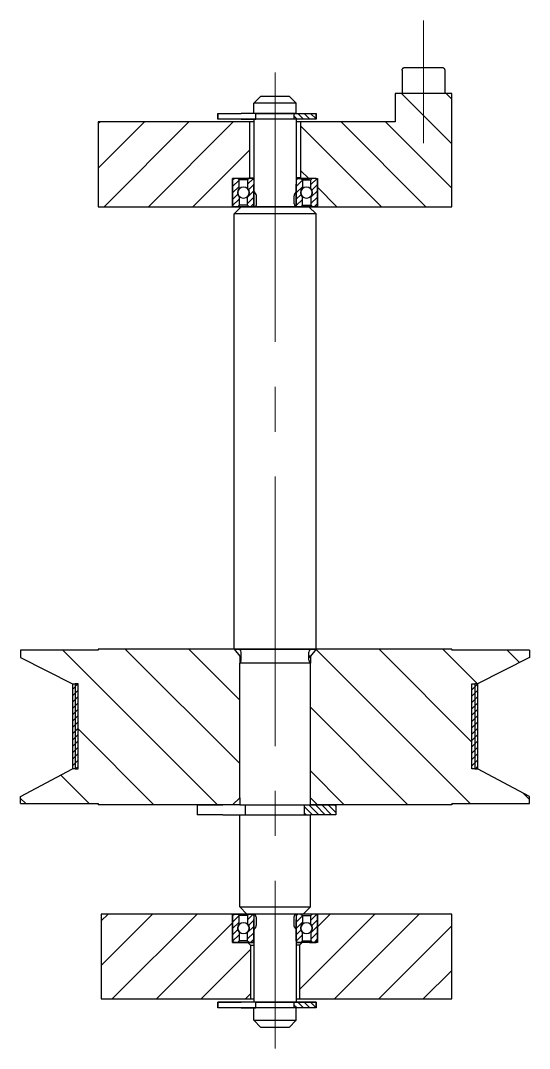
# Model space of a CAD drawing. Header units: millimetres. Extents: x 587 to 10361, y -8386 to 1488.
# Drawn here: x 8789.6 to 8825.6, y -4348.6 to -4276 of the extents above; entities that cross this region are included whole.
import ezdxf

# ---------------------------------------------------------------- set-up
doc = ezdxf.new("R2010")
doc.units = ezdxf.units.MM
doc.linetypes.add('ACAD_ISO10W100', pattern=[18, 12, -3, 0, -3])
doc.linetypes.add('CENTER2', pattern=[28.575, 19.05, -3.175, 3.175, -3.175])
for name, color, linetype, lineweight in [('Gruba', 7, 'Continuous', 30), ('Kreskowanie', 10, 'Continuous', 0), ('Symetria', 210, 'ACAD_ISO10W100', 0), ('Widoczne (ISO)', 7, 'Continuous', 30)]:
    doc.layers.add(name, color=color, linetype=linetype, lineweight=lineweight)
pattern_1 = [(45, (147.0533, -464.08743), (-0.224506403, 0.224506403), [])]
pattern_2 = [(45, (147.0533, -464.08743), (-0.224506403, 0.224506403), [])]
pattern_3 = [(45, (147.0533, -516.08743), (-0.224506403, 0.224506403), [])]
pattern_4 = [(45, (147.0533, -516.08743), (-0.224506403, 0.224506403), [])]

# ---------------------------------------------------------------- blocks, each defined once
blk = doc.blocks.new('*U273')
at = {"layer": 'Symetria', "color": 0, "linetype": 'CENTER2', "transparency": 16777216}
blk.add_line((0, 6.5), (0, -62.5), dxfattribs=at)
blk = doc.blocks.new('*U277')
at = {"layer": 'Symetria', "color": 0, "linetype": 'CENTER2', "transparency": 16777216}
blk.add_line((0, 4.333), (0, -4.333), dxfattribs=at)

msp = doc.modelspace()

# ---------------------------------------------------------------- hatches: boundary and pattern name
at = {"layer": 'Kreskowanie'}
h = msp.add_hatch(dxfattribs=at)
h.set_pattern_fill('ANSI31', color=256, scale=0.7, angle=90)
h.paths.add_polyline_path([(8820.15, -4283.124), (8820.15, -4281.124), (8816.15, -4281.124), (8816.15, -4283.124), (8809.46, -4283.124), (8809.46, -4287.125), (8810.097, -4287.124), (8810.55, -4287.124), (8810.65, -4287.124), (8810.65, -4289.124), (8820.15, -4289.124)])
h = msp.add_hatch(dxfattribs=at)
h.set_pattern_fill('ANSI31', color=256, scale=0.1, angle=270)
h.set_pattern_definition([(315, (17468.24596, -8075.55734), (0.224506403, 0.224506403), [])])
h.paths.add_polyline_path([(8809.006, -4282.92), (8810.55, -4282.92), (8810.55, -4282.52), (8809.006, -4282.52)])
h = msp.add_hatch(dxfattribs=at)
h.set_pattern_fill('ANSI31', color=256, scale=0.7)
h.paths.add_polyline_path([(8805.839, -4283.124), (8805.267, -4283.124), (8803.605, -4283.124), (8795.15, -4283.124), (8795.15, -4289.124), (8804.65, -4289.124), (8804.65, -4287.124), (8804.75, -4287.124), (8805.2, -4287.124), (8805.25, -4287.124), (8805.815, -4287.124), (8805.815, -4287.125), (8805.839, -4287.125)])
h.paths.add_polyline_path([(8805.925, -4341.324), (8805.825, -4341.224), (8805.712, -4341.124), (8805.65, -4341.124), (8804.967, -4341.124), (8804.752, -4341.124), (8804.75, -4341.124), (8804.65, -4341.124), (8804.65, -4339.124), (8795.357, -4339.124), (8795.357, -4345.124), (8805.925, -4345.124)])
h.paths.add_polyline_path([(8820.15, -4339.124), (8810.65, -4339.124), (8810.65, -4341.124), (8809.65, -4341.124), (8809.587, -4341.124), (8809.375, -4341.324), (8809.375, -4345.124), (8810.55, -4345.124), (8820.15, -4345.124)])
h = msp.add_hatch(dxfattribs=at)
h.set_pattern_fill('ANSI31', color=256, scale=0.1)
h.set_pattern_definition(pattern_1)
h.paths.add_polyline_path([(8804.65, -4287.513), (8804.65, -4287.228, -0.414214), (8804.752, -4287.125), (8805.01, -4287.125), (8805.112, -4287.227), (8805.112, -4287.857, 0.180327), (8805.013, -4288.124), (8804.65, -4288.124)])
h.paths.add_polyline_path([(8804.65, -4288.124), (8805.013, -4288.124, 0.180327), (8805.112, -4288.392), (8805.112, -4289.021), (8805.01, -4289.124), (8804.967, -4289.124), (8804.752, -4289.124, -0.414214), (8804.65, -4289.021)])
h = msp.add_hatch(dxfattribs=at)
h.set_pattern_fill('ANSI31', color=256, scale=0.1)
h.set_pattern_definition(pattern_2)
h.paths.add_polyline_path([(8804.65, -4287.513), (8804.65, -4287.228, -0.414214), (8804.752, -4287.125), (8805.01, -4287.125), (8805.112, -4287.227), (8805.112, -4287.857, 0.180327), (8805.013, -4288.124), (8804.65, -4288.124)])
h.paths.add_polyline_path([(8804.65, -4288.124), (8805.013, -4288.124, 0.180327), (8805.112, -4288.392), (8805.112, -4289.021), (8805.01, -4289.124), (8804.967, -4289.124), (8804.752, -4289.124, -0.414214), (8804.65, -4289.021)])
h = msp.add_hatch(dxfattribs=at)
h.set_pattern_fill('ANSI31', color=256, scale=0.1)
h.set_pattern_definition(pattern_1)
h.paths.add_polyline_path([(8805.712, -4287.839), (8805.712, -4287.227), (8805.815, -4287.125), (8806.047, -4287.125, -0.414214), (8806.15, -4287.228), (8806.15, -4288.124), (8805.829, -4288.124, 0.196373)])
h.paths.add_polyline_path([(8805.712, -4288.41, 0.196373), (8805.829, -4288.124), (8806.15, -4288.124), (8806.15, -4289.021, -0.414319), (8806.047, -4289.124), (8805.815, -4289.124), (8805.712, -4289.021)])
h = msp.add_hatch(dxfattribs=at)
h.set_pattern_fill('ANSI31', color=256, scale=0.1)
h.set_pattern_definition(pattern_2)
h.paths.add_polyline_path([(8805.712, -4287.839), (8805.712, -4287.227), (8805.815, -4287.125), (8806.047, -4287.125, -0.414214), (8806.15, -4287.228), (8806.15, -4288.124), (8805.829, -4288.124, 0.196373)])
h.paths.add_polyline_path([(8805.712, -4288.41, 0.196373), (8805.829, -4288.124), (8806.15, -4288.124), (8806.15, -4289.021, -0.414319), (8806.047, -4289.124), (8805.815, -4289.124), (8805.712, -4289.021)])
h = msp.add_hatch(dxfattribs=at)
h.set_pattern_fill('ANSI31', color=256, scale=0.1)
h.set_pattern_definition(pattern_1)
h.paths.add_polyline_path([(8809.587, -4287.839), (8809.587, -4287.227), (8809.485, -4287.125), (8809.252, -4287.125, 0.414214), (8809.15, -4287.228), (8809.15, -4288.124), (8809.47, -4288.124, -0.196373)])
h.paths.add_polyline_path([(8809.587, -4288.41, -0.196373), (8809.47, -4288.124), (8809.15, -4288.124), (8809.15, -4289.021, 0.414319), (8809.253, -4289.124), (8809.484, -4289.124), (8809.587, -4289.021)])
h = msp.add_hatch(dxfattribs=at)
h.set_pattern_fill('ANSI31', color=256, scale=0.1)
h.set_pattern_definition(pattern_2)
h.paths.add_polyline_path([(8809.587, -4287.839), (8809.587, -4287.227), (8809.485, -4287.125), (8809.252, -4287.125, 0.414214), (8809.15, -4287.228), (8809.15, -4288.124), (8809.47, -4288.124, -0.196373)])
h.paths.add_polyline_path([(8809.587, -4288.41, -0.196373), (8809.47, -4288.124), (8809.15, -4288.124), (8809.15, -4289.021, 0.414319), (8809.253, -4289.124), (8809.484, -4289.124), (8809.587, -4289.021)])
h = msp.add_hatch(dxfattribs=at)
h.set_pattern_fill('ANSI31', color=256, scale=0.1)
h.set_pattern_definition(pattern_1)
h.paths.add_polyline_path([(8810.65, -4287.513), (8810.65, -4287.228, 0.414214), (8810.547, -4287.125), (8810.289, -4287.125), (8810.187, -4287.227), (8810.187, -4287.857, -0.180327), (8810.286, -4288.124), (8810.65, -4288.124)])
h.paths.add_polyline_path([(8810.65, -4288.124), (8810.286, -4288.124, -0.180327), (8810.187, -4288.392), (8810.187, -4289.021), (8810.29, -4289.124), (8810.332, -4289.124), (8810.547, -4289.124, 0.414214), (8810.65, -4289.021)])
h = msp.add_hatch(dxfattribs=at)
h.set_pattern_fill('ANSI31', color=256, scale=0.1)
h.set_pattern_definition(pattern_2)
h.paths.add_polyline_path([(8810.65, -4287.513), (8810.65, -4287.228, 0.414214), (8810.547, -4287.125), (8810.289, -4287.125), (8810.187, -4287.227), (8810.187, -4287.857, -0.180327), (8810.286, -4288.124), (8810.65, -4288.124)])
h.paths.add_polyline_path([(8810.65, -4288.124), (8810.286, -4288.124, -0.180327), (8810.187, -4288.392), (8810.187, -4289.021), (8810.29, -4289.124), (8810.332, -4289.124), (8810.547, -4289.124, 0.414214), (8810.65, -4289.021)])
h = msp.add_hatch(dxfattribs=at)
h.set_pattern_fill('ANSI31', color=256, angle=90)
h.paths.add_polyline_path([(8805.15, -4321.399), (8805.15, -4320.899), (8804.75, -4320.399), (8795.15, -4320.399), (8795.15, -4320.479), (8789.65, -4320.479), (8789.65, -4320.98), (8793.315, -4322.858), (8793.516, -4322.858), (8793.716, -4322.858), (8793.716, -4328.858), (8793.516, -4328.858), (8793.315, -4328.858), (8789.65, -4330.819), (8789.65, -4331.319), (8795.15, -4331.319), (8795.15, -4331.399), (8804.65, -4331.399), (8805.15, -4330.899)])
h.paths.add_polyline_path([(8821.583, -4322.858), (8821.783, -4322.858), (8821.983, -4322.858), (8825.65, -4320.979), (8825.65, -4320.479), (8820.15, -4320.479), (8820.15, -4320.399), (8810.55, -4320.399), (8810.15, -4320.899), (8810.15, -4321.399), (8810.15, -4330.899), (8810.65, -4331.399), (8811.95, -4331.399), (8820.15, -4331.399), (8820.15, -4331.319), (8825.65, -4331.319), (8825.65, -4330.819), (8821.983, -4328.858), (8821.783, -4328.858), (8821.583, -4328.858)])
h = msp.add_hatch(dxfattribs=at)
h.set_pattern_fill('ANSI31', color=256, scale=0.1)
h.paths.add_polyline_path([(8793.516, -4322.858), (8793.316, -4322.858), (8793.316, -4328.858), (8793.516, -4328.858)])
h.paths.add_polyline_path([(8793.716, -4322.858), (8793.516, -4322.858), (8793.516, -4328.858), (8793.716, -4328.858)])
h.paths.add_polyline_path([(8821.783, -4322.858), (8821.583, -4322.858), (8821.583, -4328.858), (8821.783, -4328.858)])
h.paths.add_polyline_path([(8821.983, -4322.858), (8821.783, -4322.858), (8821.783, -4328.858), (8821.983, -4328.858)])
h = msp.add_hatch(dxfattribs=at)
h.set_pattern_fill('ANSI31', color=256, scale=0.1, angle=270)
h.set_pattern_definition([(315, (17468.24596, -8136.6612), (0.224506403, 0.224506403), [])])
h.paths.add_polyline_path([(8809.738, -4332.099), (8810.15, -4332.099), (8811.95, -4332.099), (8811.95, -4331.399), (8809.738, -4331.399)])
h = msp.add_hatch(dxfattribs=at)
h.set_pattern_fill('ANSI31', color=256, scale=0.1)
h.set_pattern_definition(pattern_3)
h.paths.add_polyline_path([(8804.65, -4339.513), (8804.65, -4339.228, -0.414214), (8804.752, -4339.125), (8805.01, -4339.125), (8805.112, -4339.227), (8805.112, -4339.857, 0.180327), (8805.013, -4340.124), (8804.65, -4340.124)])
h.paths.add_polyline_path([(8804.65, -4340.124), (8805.013, -4340.124, 0.180327), (8805.112, -4340.392), (8805.112, -4341.021), (8805.01, -4341.124), (8804.967, -4341.124), (8804.752, -4341.124, -0.414214), (8804.65, -4341.021)])
h = msp.add_hatch(dxfattribs=at)
h.set_pattern_fill('ANSI31', color=256, scale=0.1)
h.set_pattern_definition(pattern_4)
h.paths.add_polyline_path([(8804.65, -4339.513), (8804.65, -4339.228, -0.414214), (8804.752, -4339.125), (8805.01, -4339.125), (8805.112, -4339.227), (8805.112, -4339.857, 0.180327), (8805.013, -4340.124), (8804.65, -4340.124)])
h.paths.add_polyline_path([(8804.65, -4340.124), (8805.013, -4340.124, 0.180327), (8805.112, -4340.392), (8805.112, -4341.021), (8805.01, -4341.124), (8804.967, -4341.124), (8804.752, -4341.124, -0.414214), (8804.65, -4341.021)])
h = msp.add_hatch(dxfattribs=at)
h.set_pattern_fill('ANSI31', color=256, scale=0.1)
h.set_pattern_definition(pattern_3)
h.paths.add_polyline_path([(8805.712, -4339.839), (8805.712, -4339.227), (8805.815, -4339.125), (8806.047, -4339.125, -0.414214), (8806.15, -4339.228), (8806.15, -4340.124), (8805.829, -4340.124, 0.196373)])
h.paths.add_polyline_path([(8805.712, -4340.41, 0.196373), (8805.829, -4340.124), (8806.15, -4340.124), (8806.15, -4341.021, -0.414319), (8806.047, -4341.124), (8805.815, -4341.124), (8805.712, -4341.021)])
h = msp.add_hatch(dxfattribs=at)
h.set_pattern_fill('ANSI31', color=256, scale=0.1)
h.set_pattern_definition(pattern_4)
h.paths.add_polyline_path([(8805.712, -4339.839), (8805.712, -4339.227), (8805.815, -4339.125), (8806.047, -4339.125, -0.414214), (8806.15, -4339.228), (8806.15, -4340.124), (8805.829, -4340.124, 0.196373)])
h.paths.add_polyline_path([(8805.712, -4340.41, 0.196373), (8805.829, -4340.124), (8806.15, -4340.124), (8806.15, -4341.021, -0.414319), (8806.047, -4341.124), (8805.815, -4341.124), (8805.712, -4341.021)])
h = msp.add_hatch(dxfattribs=at)
h.set_pattern_fill('ANSI31', color=256, scale=0.1)
h.set_pattern_definition(pattern_3)
h.paths.add_polyline_path([(8809.587, -4339.839), (8809.587, -4339.227), (8809.485, -4339.125), (8809.252, -4339.125, 0.414214), (8809.15, -4339.228), (8809.15, -4340.124), (8809.47, -4340.124, -0.196373)])
h.paths.add_polyline_path([(8809.587, -4340.41, -0.196373), (8809.47, -4340.124), (8809.15, -4340.124), (8809.15, -4341.021, 0.414319), (8809.253, -4341.124), (8809.484, -4341.124), (8809.587, -4341.021)])
h = msp.add_hatch(dxfattribs=at)
h.set_pattern_fill('ANSI31', color=256, scale=0.1)
h.set_pattern_definition(pattern_4)
h.paths.add_polyline_path([(8809.587, -4339.839), (8809.587, -4339.227), (8809.485, -4339.125), (8809.252, -4339.125, 0.414214), (8809.15, -4339.228), (8809.15, -4340.124), (8809.47, -4340.124, -0.196373)])
h.paths.add_polyline_path([(8809.587, -4340.41, -0.196373), (8809.47, -4340.124), (8809.15, -4340.124), (8809.15, -4341.021, 0.414319), (8809.253, -4341.124), (8809.484, -4341.124), (8809.587, -4341.021)])
h = msp.add_hatch(dxfattribs=at)
h.set_pattern_fill('ANSI31', color=256, scale=0.1)
h.set_pattern_definition(pattern_3)
h.paths.add_polyline_path([(8810.65, -4339.513), (8810.65, -4339.228, 0.414214), (8810.547, -4339.125), (8810.289, -4339.125), (8810.187, -4339.227), (8810.187, -4339.857, -0.180327), (8810.286, -4340.124), (8810.65, -4340.124)])
h.paths.add_polyline_path([(8810.65, -4340.124), (8810.286, -4340.124, -0.180327), (8810.187, -4340.392), (8810.187, -4341.021), (8810.29, -4341.124), (8810.332, -4341.124), (8810.547, -4341.124, 0.414214), (8810.65, -4341.021)])
h = msp.add_hatch(dxfattribs=at)
h.set_pattern_fill('ANSI31', color=256, scale=0.1)
h.set_pattern_definition(pattern_4)
h.paths.add_polyline_path([(8810.65, -4339.513), (8810.65, -4339.228, 0.414214), (8810.547, -4339.125), (8810.289, -4339.125), (8810.187, -4339.227), (8810.187, -4339.857, -0.180327), (8810.286, -4340.124), (8810.65, -4340.124)])
h.paths.add_polyline_path([(8810.65, -4340.124), (8810.286, -4340.124, -0.180327), (8810.187, -4340.392), (8810.187, -4341.021), (8810.29, -4341.124), (8810.332, -4341.124), (8810.547, -4341.124, 0.414214), (8810.65, -4341.021)])
h = msp.add_hatch(dxfattribs=at)
h.set_pattern_fill('ANSI31', color=256, scale=0.1, angle=270)
h.set_pattern_definition([(315, (17468.24596, -8138.39896), (0.224506403, 0.224506403), [])])
h.paths.add_polyline_path([(8809.006, -4345.762), (8810.55, -4345.762), (8810.55, -4345.362), (8809.006, -4345.362)])

# ---------------------------------------------------------------- linework, layer by layer
at = {"layer": 'Gruba'}
for p, q in [((8816.646, -4279.458), (8816.646, -4281.124)), ((8819.654, -4279.458), (8819.654, -4281.124)), ((8806.65, -4281.301), (8806.15, -4281.801)), ((8806.65, -4281.301), (8808.65, -4281.301)), ((8808.65, -4281.301), (8809.15, -4281.801)), ((8820.15, -4281.124), (8816.15, -4281.124)), ((8816.15, -4281.124), (8816.15, -4283.124)), ((8820.15, -4283.124), (8820.15, -4281.124)), ((8809.15, -4281.801), (8806.15, -4281.801)), ((8806.15, -4282.52), (8806.15, -4281.801)), ((8809.15, -4282.52), (8809.15, -4281.801)), ((8803.605, -4282.92), (8803.605, -4282.52)), ((8803.605, -4282.52), (8803.635, -4282.52)), ((8803.605, -4282.52), (8803.605, -4282.92)), ((8803.605, -4282.52), (8803.635, -4282.52)), ((8810.55, -4282.92), (8803.605, -4282.92)), ((8803.635, -4282.92), (8803.605, -4282.92)), ((8803.635, -4282.52), (8805.267, -4282.52)), ((8803.635, -4282.52), (8805.267, -4282.52)), ((8805.267, -4282.92), (8803.635, -4282.92)), ((8806.3, -4282.52), (8805.267, -4282.52)), ((8806.3, -4282.52), (8805.267, -4282.52)), ((8805.267, -4282.92), (8806.3, -4282.92)), ((8809.15, -4282.52), (8806.15, -4282.52)), ((8806.15, -4282.92), (8806.15, -4289.124)), ((8806.293, -4282.92), (8806.293, -4282.52)), ((8806.3, -4282.52), (8810.55, -4282.52)), ((8806.3, -4282.52), (8810.55, -4282.52)), ((8810.55, -4282.92), (8806.3, -4282.92)), ((8809.006, -4282.92), (8809.006, -4282.52)), ((8809.15, -4282.92), (8809.15, -4289.124)), ((8810.55, -4282.92), (8810.55, -4282.52)), ((8810.55, -4282.52), (8810.55, -4282.92)), ((8795.15, -4283.124), (8795.15, -4289.124)), ((8806.15, -4283.124), (8795.15, -4283.124)), ((8805.839, -4283.124), (8805.839, -4287.07)), ((8816.15, -4283.124), (8809.15, -4283.124)), ((8809.46, -4283.124), (8809.46, -4287.07)), ((8820.15, -4289.124), (8820.15, -4283.124)), ((8805.112, -4287.227), (8805.01, -4287.124)), ((8805.112, -4287.227), (8805.01, -4287.124)), ((8805.112, -4287.857), (8805.112, -4287.227)), ((8805.712, -4287.227), (8805.112, -4287.227)), ((8805.112, -4287.857), (8805.112, -4287.227)), ((8805.712, -4287.227), (8805.112, -4287.227)), ((8805.815, -4287.125), (8805.712, -4287.227)), ((8805.815, -4287.125), (8805.712, -4287.227)), ((8805.712, -4287.227), (8805.712, -4287.839)), ((8805.712, -4287.227), (8805.712, -4287.839)), ((8805.839, -4287.07), (8805.783, -4287.125)), ((8805.839, -4287.07), (8806.15, -4287.07)), ((8806.047, -4287.125), (8805.839, -4287.125)), ((8806.15, -4287.228), (8806.15, -4288.781)), ((8806.15, -4287.228), (8806.15, -4288.781)), ((8809.46, -4287.07), (8809.15, -4287.07)), ((8809.15, -4287.228), (8809.15, -4288.781)), ((8809.15, -4287.228), (8809.15, -4288.781)), ((8809.46, -4287.07), (8809.516, -4287.125)), ((8809.46, -4287.125), (8809.46, -4287.125)), ((8809.485, -4287.125), (8809.587, -4287.227)), ((8809.485, -4287.125), (8809.587, -4287.227)), ((8809.587, -4287.227), (8809.587, -4287.839)), ((8809.587, -4287.227), (8810.187, -4287.227)), ((8809.587, -4287.227), (8809.587, -4287.839)), ((8809.587, -4287.227), (8810.187, -4287.227)), ((8810.187, -4287.227), (8810.29, -4287.124)), ((8810.187, -4287.227), (8810.29, -4287.124)), ((8810.187, -4287.857), (8810.187, -4287.227)), ((8810.187, -4287.857), (8810.187, -4287.227)), ((8804.65, -4287.513), (8804.65, -4289.021)), ((8804.65, -4287.513), (8804.65, -4289.021)), ((8806.15, -4289.021), (8806.15, -4287.513)), ((8806.15, -4289.021), (8806.15, -4287.513)), ((8809.15, -4289.021), (8809.15, -4287.513)), ((8809.15, -4289.021), (8809.15, -4287.513)), ((8810.65, -4287.513), (8810.65, -4289.021)), ((8810.65, -4287.513), (8810.65, -4289.021)), ((8805.112, -4288.392), (8805.112, -4289.021)), ((8805.112, -4288.392), (8805.112, -4289.021)), ((8805.712, -4289.021), (8805.712, -4288.41)), ((8805.712, -4289.021), (8805.712, -4288.41)), ((8809.587, -4289.021), (8809.587, -4288.41)), ((8809.587, -4289.021), (8809.587, -4288.41)), ((8810.187, -4288.392), (8810.187, -4289.021)), ((8810.187, -4288.392), (8810.187, -4289.021)), ((8795.15, -4289.124), (8820.15, -4289.124)), ((8804.752, -4289.124), (8804.967, -4289.124)), ((8804.752, -4289.124), (8804.967, -4289.124)), ((8804.967, -4289.124), (8805.712, -4289.124)), ((8804.967, -4289.124), (8805.712, -4289.124)), ((8805.112, -4289.021), (8805.01, -4289.124)), ((8805.112, -4289.021), (8805.01, -4289.124)), ((8805.712, -4289.021), (8805.112, -4289.021)), ((8805.712, -4289.021), (8805.112, -4289.021)), ((8810.05, -4289.124), (8805.25, -4289.124)), ((8805.815, -4289.124), (8805.712, -4289.021)), ((8805.815, -4289.124), (8805.712, -4289.021)), ((8805.712, -4289.124), (8806.09, -4289.124)), ((8805.712, -4289.124), (8806.09, -4289.124)), ((8809.587, -4289.124), (8809.21, -4289.124)), ((8809.587, -4289.124), (8809.21, -4289.124)), ((8809.484, -4289.124), (8809.587, -4289.021)), ((8809.484, -4289.124), (8809.587, -4289.021)), ((8809.587, -4289.021), (8810.187, -4289.021)), ((8809.587, -4289.021), (8810.187, -4289.021)), ((8810.332, -4289.124), (8809.587, -4289.124)), ((8810.332, -4289.124), (8809.587, -4289.124)), ((8810.187, -4289.021), (8810.29, -4289.124)), ((8810.187, -4289.021), (8810.29, -4289.124)), ((8810.547, -4289.124), (8810.332, -4289.124)), ((8810.547, -4289.124), (8810.332, -4289.124)), ((8789.65, -4320.479), (8789.65, -4320.979)), ((8795.15, -4320.479), (8789.65, -4320.479)), ((8795.15, -4320.399), (8795.15, -4320.479)), ((8820.15, -4320.399), (8795.15, -4320.399)), ((8804.75, -4320.399), (8805.15, -4320.899)), ((8810.55, -4320.399), (8810.15, -4320.899)), ((8820.15, -4320.399), (8820.15, -4320.479)), ((8825.65, -4320.479), (8820.15, -4320.479)), ((8825.65, -4320.479), (8825.65, -4320.979)), ((8789.649, -4320.979), (8793.315, -4322.858)), ((8805.15, -4320.899), (8805.15, -4321.399)), ((8805.15, -4320.899), (8805.25, -4320.899)), ((8805.15, -4330.899), (8805.15, -4321.399)), ((8810.15, -4320.899), (8810.05, -4320.899)), ((8810.15, -4320.979), (8810.05, -4320.979)), ((8810.15, -4320.899), (8810.15, -4321.399)), ((8810.15, -4330.899), (8810.15, -4321.399)), ((8825.65, -4320.979), (8821.983, -4322.858)), ((8793.315, -4322.858), (8793.315, -4328.858)), ((8793.316, -4322.858), (8793.316, -4328.858)), ((8793.316, -4322.858), (8793.516, -4322.858)), ((8793.516, -4322.858), (8793.516, -4328.858)), ((8793.716, -4322.858), (8793.516, -4322.858)), ((8793.716, -4328.858), (8793.716, -4322.858)), ((8821.583, -4328.858), (8821.583, -4322.858)), ((8821.583, -4322.858), (8821.783, -4322.858)), ((8821.983, -4322.858), (8821.783, -4322.858)), ((8821.783, -4322.858), (8821.783, -4328.858)), ((8821.983, -4322.858), (8821.983, -4328.858)), ((8789.649, -4330.819), (8793.315, -4328.858)), ((8793.516, -4328.858), (8793.316, -4328.858)), ((8793.516, -4328.858), (8793.716, -4328.858)), ((8821.783, -4328.858), (8821.583, -4328.858)), ((8821.783, -4328.858), (8821.983, -4328.858)), ((8825.65, -4330.819), (8821.983, -4328.858)), ((8789.65, -4331.319), (8789.65, -4330.819)), ((8825.65, -4331.319), (8825.65, -4330.819)), ((8789.65, -4331.319), (8795.15, -4331.319)), ((8795.15, -4331.319), (8795.15, -4331.399)), ((8805.15, -4331.399), (8795.15, -4331.399)), ((8802.149, -4331.399), (8802.149, -4332.099)), ((8802.149, -4331.399), (8802.149, -4332.099)), ((8802.149, -4331.399), (8802.188, -4331.399)), ((8802.149, -4331.399), (8802.149, -4332.099)), ((8802.149, -4331.399), (8802.188, -4331.399)), ((8802.188, -4331.399), (8803.95, -4331.399)), ((8802.188, -4331.399), (8803.95, -4331.399)), ((8805.191, -4331.399), (8803.95, -4331.399)), ((8805.191, -4331.399), (8803.95, -4331.399)), ((8804.65, -4331.399), (8805.15, -4330.899)), ((8805.15, -4330.899), (8805.15, -4331.399)), ((8805.15, -4331.399), (8811.95, -4331.399)), ((8805.15, -4331.399), (8811.95, -4331.399)), ((8805.562, -4332.099), (8805.562, -4331.399)), ((8809.738, -4332.099), (8809.738, -4331.399)), ((8810.65, -4331.399), (8810.15, -4330.899)), ((8810.15, -4331.399), (8810.15, -4330.899)), ((8820.15, -4331.399), (8810.15, -4331.399)), ((8811.95, -4331.399), (8811.95, -4332.099)), ((8811.95, -4331.399), (8811.95, -4332.099)), ((8811.95, -4331.399), (8811.95, -4332.099)), ((8820.15, -4331.319), (8820.15, -4331.399)), ((8820.15, -4331.319), (8825.65, -4331.319)), ((8802.188, -4332.099), (8802.149, -4332.099)), ((8802.188, -4332.099), (8802.149, -4332.099)), ((8802.188, -4332.099), (8802.149, -4332.099)), ((8803.95, -4332.099), (8802.188, -4332.099)), ((8803.95, -4332.099), (8802.188, -4332.099)), ((8803.95, -4332.099), (8802.188, -4332.099)), ((8803.95, -4332.099), (8810.15, -4332.099)), ((8803.95, -4332.099), (8810.15, -4332.099)), ((8803.95, -4332.099), (8810.15, -4332.099)), ((8811.95, -4332.099), (8810.15, -4332.099)), ((8811.95, -4332.099), (8810.15, -4332.099)), ((8811.95, -4332.099), (8810.15, -4332.099)), ((8820.15, -4339.124), (8795.357, -4339.124)), ((8795.357, -4339.124), (8795.357, -4345.124)), ((8804.65, -4339.513), (8804.65, -4341.021)), ((8804.65, -4339.513), (8804.65, -4341.021)), ((8804.744, -4339.125), (8806.047, -4339.125)), ((8804.744, -4339.125), (8806.047, -4339.125)), ((8805.112, -4339.227), (8805.01, -4339.124)), ((8805.112, -4339.227), (8805.01, -4339.124)), ((8805.112, -4339.857), (8805.112, -4339.227)), ((8805.712, -4339.227), (8805.112, -4339.227)), ((8805.112, -4339.857), (8805.112, -4339.227)), ((8805.712, -4339.227), (8805.112, -4339.227)), ((8809.65, -4339.124), (8805.65, -4339.124)), ((8805.815, -4339.124), (8805.712, -4339.227)), ((8805.815, -4339.124), (8805.712, -4339.227)), ((8805.712, -4339.227), (8805.712, -4339.839)), ((8805.712, -4339.227), (8805.712, -4339.839)), ((8806.15, -4339.228), (8806.15, -4340.781)), ((8806.15, -4339.228), (8806.15, -4340.781)), ((8806.15, -4341.021), (8806.15, -4339.513)), ((8806.15, -4341.021), (8806.15, -4339.513)), ((8809.15, -4339.228), (8809.15, -4340.781)), ((8809.15, -4339.228), (8809.15, -4340.781)), ((8809.15, -4341.021), (8809.15, -4339.513)), ((8809.15, -4341.021), (8809.15, -4339.513)), ((8810.555, -4339.125), (8809.252, -4339.125)), ((8810.555, -4339.125), (8809.252, -4339.125)), ((8809.484, -4339.124), (8809.587, -4339.227)), ((8809.484, -4339.124), (8809.587, -4339.227)), ((8809.587, -4339.227), (8809.587, -4339.839)), ((8809.587, -4339.227), (8810.187, -4339.227)), ((8809.587, -4339.227), (8809.587, -4339.839)), ((8809.587, -4339.227), (8810.187, -4339.227)), ((8810.187, -4339.227), (8810.29, -4339.124)), ((8810.187, -4339.227), (8810.29, -4339.124)), ((8810.187, -4339.857), (8810.187, -4339.227)), ((8810.187, -4339.857), (8810.187, -4339.227)), ((8810.65, -4339.513), (8810.65, -4341.021)), ((8810.65, -4339.513), (8810.65, -4341.021)), ((8820.15, -4345.124), (8820.15, -4339.124)), ((8805.112, -4341.021), (8805.01, -4341.124)), ((8805.112, -4341.021), (8805.01, -4341.124)), ((8805.112, -4340.392), (8805.112, -4341.021)), ((8805.112, -4340.392), (8805.112, -4341.021)), ((8805.712, -4341.021), (8805.112, -4341.021)), ((8805.712, -4341.021), (8805.112, -4341.021)), ((8805.712, -4341.021), (8805.712, -4340.41)), ((8805.712, -4341.021), (8805.712, -4340.41)), ((8805.815, -4341.124), (8805.712, -4341.021)), ((8805.815, -4341.124), (8805.712, -4341.021)), ((8809.484, -4341.124), (8809.587, -4341.021)), ((8809.484, -4341.124), (8809.587, -4341.021)), ((8809.587, -4341.021), (8809.587, -4340.41)), ((8809.587, -4341.021), (8809.587, -4340.41)), ((8809.587, -4341.021), (8810.187, -4341.021)), ((8809.587, -4341.021), (8810.187, -4341.021)), ((8810.187, -4340.392), (8810.187, -4341.021)), ((8810.187, -4340.392), (8810.187, -4341.021)), ((8810.187, -4341.021), (8810.29, -4341.124)), ((8810.187, -4341.021), (8810.29, -4341.124)), ((8804.752, -4341.124), (8804.967, -4341.124)), ((8804.752, -4341.124), (8804.967, -4341.124)), ((8804.967, -4341.124), (8805.712, -4341.124)), ((8804.967, -4341.124), (8805.712, -4341.124)), ((8805.712, -4341.124), (8806.09, -4341.124)), ((8805.712, -4341.124), (8806.09, -4341.124)), ((8805.725, -4341.124), (8805.925, -4341.324)), ((8805.925, -4341.324), (8805.925, -4345.124)), ((8805.925, -4341.324), (8806.15, -4341.324)), ((8809.375, -4341.324), (8809.15, -4341.324)), ((8809.587, -4341.124), (8809.21, -4341.124)), ((8809.587, -4341.124), (8809.21, -4341.124)), ((8809.575, -4341.124), (8809.375, -4341.324)), ((8809.375, -4341.324), (8809.375, -4345.124)), ((8810.332, -4341.124), (8809.587, -4341.124)), ((8810.332, -4341.124), (8809.587, -4341.124)), ((8810.547, -4341.124), (8810.332, -4341.124)), ((8810.547, -4341.124), (8810.332, -4341.124)), ((8795.357, -4345.124), (8806.15, -4345.124)), ((8803.605, -4345.362), (8803.605, -4345.762)), ((8810.55, -4345.362), (8803.605, -4345.362)), ((8803.605, -4345.762), (8803.605, -4345.362)), ((8803.605, -4345.362), (8803.635, -4345.362)), ((8803.605, -4345.362), (8803.605, -4345.762)), ((8803.605, -4345.362), (8803.635, -4345.362)), ((8803.635, -4345.362), (8805.267, -4345.362)), ((8803.635, -4345.362), (8805.267, -4345.362)), ((8806.3, -4345.362), (8805.267, -4345.362)), ((8806.3, -4345.362), (8805.267, -4345.362)), ((8809.15, -4345.362), (8806.15, -4345.362)), ((8806.293, -4345.762), (8806.293, -4345.362)), ((8806.3, -4345.362), (8810.55, -4345.362)), ((8806.3, -4345.362), (8810.55, -4345.362)), ((8809.006, -4345.762), (8809.006, -4345.362)), ((8809.15, -4345.124), (8820.15, -4345.124)), ((8810.55, -4345.762), (8810.55, -4345.362)), ((8810.55, -4345.762), (8810.55, -4345.362)), ((8810.55, -4345.362), (8810.55, -4345.762)), ((8803.635, -4345.762), (8803.605, -4345.762)), ((8810.55, -4345.762), (8803.605, -4345.762)), ((8803.635, -4345.762), (8803.605, -4345.762)), ((8805.267, -4345.762), (8803.635, -4345.762)), ((8805.267, -4345.762), (8803.635, -4345.762)), ((8805.267, -4345.762), (8806.3, -4345.762)), ((8805.267, -4345.762), (8806.3, -4345.762)), ((8806.15, -4346.637), (8806.15, -4345.762)), ((8810.55, -4345.762), (8806.3, -4345.762)), ((8810.55, -4345.762), (8806.3, -4345.762)), ((8809.15, -4346.637), (8809.15, -4345.762)), ((8806.65, -4347.137), (8806.15, -4346.637)), ((8806.15, -4346.637), (8809.15, -4346.637)), ((8808.65, -4347.137), (8809.15, -4346.637)), ((8808.65, -4347.137), (8806.65, -4347.137))]:
    msp.add_line(p, q, dxfattribs=at)
for centre in [(8805.421, -4288.124), (8805.421, -4288.124), (8809.878, -4288.124), (8809.878, -4288.124), (8805.421, -4340.124), (8805.421, -4340.124), (8809.878, -4340.124), (8809.878, -4340.124)]:
    msp.add_circle(centre, 0.408, dxfattribs=at)
for centre, radius, start, end in [((8804.754, -4287.229), 0.104, 92.40926, 179.65175), ((8806.047, -4287.228), 0.103, 360, 90), ((8806.047, -4287.228), 0.103, 360, 90), ((8809.252, -4287.228), 0.103, 90, 180), ((8809.252, -4287.228), 0.103, 90, 180), ((8810.547, -4287.228), 0.103, 0, 90), ((8810.547, -4287.228), 0.103, 0, 90), ((8805.421, -4288.124), 0.408, 139.1115, 220.8885), ((8805.421, -4288.124), 0.408, 139.1115, 220.8885), ((8805.421, -4288.124), 0.408, 315.56014, 44.43986), ((8805.421, -4288.124), 0.408, 315.56014, 44.43986), ((8809.878, -4288.124), 0.408, 135.56014, 224.43986), ((8809.878, -4288.124), 0.408, 135.56014, 224.43986), ((8809.878, -4288.124), 0.408, 319.1115, 40.8885), ((8809.878, -4288.124), 0.408, 319.1115, 40.8885), ((8804.752, -4289.021), 0.103, 180, 270), ((8804.752, -4289.021), 0.103, 180, 270), ((8806.047, -4289.021), 0.103, 270, 360), ((8806.047, -4289.021), 0.103, 270, 360), ((8809.252, -4289.021), 0.103, 180, 270), ((8809.252, -4289.021), 0.103, 180, 270), ((8810.547, -4289.021), 0.103, 270, 0), ((8810.547, -4289.021), 0.103, 270, 0), ((8804.752, -4339.228), 0.103, 90, 180), ((8804.752, -4339.228), 0.103, 90, 180), ((8806.047, -4339.228), 0.103, 360, 90), ((8806.047, -4339.228), 0.103, 360, 90), ((8809.252, -4339.228), 0.103, 90, 180), ((8809.252, -4339.228), 0.103, 90, 180), ((8810.547, -4339.228), 0.103, 0, 90), ((8810.547, -4339.228), 0.103, 0, 90), ((8805.421, -4340.124), 0.408, 139.1115, 220.8885), ((8805.421, -4340.124), 0.408, 139.1115, 220.8885), ((8805.421, -4340.124), 0.408, 315.56014, 44.43986), ((8805.421, -4340.124), 0.408, 315.56014, 44.43986), ((8809.878, -4340.124), 0.408, 135.56014, 224.43986), ((8809.878, -4340.124), 0.408, 135.56014, 224.43986), ((8809.878, -4340.124), 0.408, 319.1115, 40.8885), ((8809.878, -4340.124), 0.408, 319.1115, 40.8885), ((8804.752, -4341.021), 0.103, 180, 270), ((8804.752, -4341.021), 0.103, 180, 270), ((8806.047, -4341.021), 0.103, 270, 360), ((8806.047, -4341.021), 0.103, 270, 360), ((8809.252, -4341.021), 0.103, 180, 270), ((8809.252, -4341.021), 0.103, 180, 270), ((8810.547, -4341.021), 0.103, 270, 0), ((8810.547, -4341.021), 0.103, 270, 0)]:
    msp.add_arc(centre, radius, start, end, dxfattribs=at)
msp.add_open_spline([(8816.646, -4279.458), (8816.646, -4279.438), (8816.649, -4279.418), (8816.662, -4279.381), (8816.671, -4279.363), (8816.695, -4279.331), (8816.709, -4279.317), (8816.742, -4279.295), (8816.76, -4279.286), (8816.788, -4279.278), (8816.798, -4279.276), (8816.811, -4279.274), (8816.814, -4279.274), (8816.818, -4279.274), (8816.819, -4279.274), (8816.821, -4279.274), (8816.821, -4279.274), (8816.823, -4279.273), (8816.824, -4279.273), (8816.825, -4279.273), (8816.826, -4279.273), (8816.827, -4279.273), (8816.827, -4279.273), (8816.829, -4279.273), (8816.829, -4279.273), (8816.831, -4279.273), (8816.832, -4279.273), (8816.838, -4279.273), (8816.845, -4279.273), (8816.884, -4279.273), (8816.94, -4279.273), (8817.091, -4279.273), (8817.183, -4279.273), (8817.396, -4279.273), (8817.518, -4279.273), (8817.777, -4279.273), (8817.917, -4279.273), (8818.197, -4279.273), (8818.34, -4279.273), (8818.611, -4279.273), (8818.743, -4279.273), (8818.979, -4279.273), (8819.086, -4279.273), (8819.263, -4279.273), (8819.334, -4279.273), (8819.433, -4279.273), (8819.459, -4279.273), (8819.47, -4279.273), (8819.47, -4279.273), (8819.472, -4279.273), (8819.473, -4279.273), (8819.475, -4279.273), (8819.476, -4279.273), (8819.478, -4279.274), (8819.48, -4279.274), (8819.482, -4279.274), (8819.484, -4279.274), (8819.488, -4279.274), (8819.49, -4279.275), (8819.498, -4279.276), (8819.504, -4279.277), (8819.523, -4279.281), (8819.536, -4279.285), (8819.565, -4279.3), (8819.582, -4279.311), (8819.61, -4279.338), (8819.622, -4279.354), (8819.641, -4279.388), (8819.647, -4279.407), (8819.653, -4279.437), (8819.654, -4279.448), (8819.654, -4279.458)], degree=3, knots=[0, 0, 0, 0, 0.025944, 0.025944, 0.051419, 0.051419, 0.076911, 0.076911, 0.1024, 0.1024, 0.114969, 0.114969, 0.119561, 0.119561, 0.120864, 0.120864, 0.122012, 0.122012, 0.123841, 0.123841, 0.125788, 0.125788, 0.129053, 0.129053, 0.136719, 0.136719, 0.159687, 0.159687, 0.228696, 0.228696, 0.425803, 0.425803, 0.607474, 0.607474, 0.789165, 0.789165, 0.970814, 0.970814, 1.152455, 1.152455, 1.334094, 1.334094, 1.515738, 1.515738, 1.697401, 1.697401, 1.879107, 1.879107, 1.893488, 1.893488, 1.896441, 1.896441, 1.899074, 1.899074, 1.901272, 1.901272, 1.903195, 1.903195, 1.906533, 1.906533, 1.913863, 1.913863, 1.931439, 1.931439, 1.956576, 1.956576, 1.982068, 1.982068, 2.007559, 2.007559, 2.021273, 2.021273, 2.021273, 2.021273], dxfattribs=at)
at = {"layer": 'Widoczne (ISO)'}
for p, q in [((8804.65, -4289.124), (8804.65, -4287.124)), ((8804.65, -4287.124), (8804.75, -4287.124)), ((8804.65, -4287.124), (8804.65, -4289.124)), ((8804.75, -4287.124), (8804.65, -4287.124)), ((8804.65, -4289.124), (8804.65, -4287.124)), ((8804.65, -4287.124), (8804.75, -4287.124)), ((8804.65, -4287.124), (8804.65, -4289.124)), ((8804.75, -4287.124), (8804.65, -4287.124)), ((8804.65, -4287.224), (8804.65, -4289.024)), ((8804.65, -4289.024), (8804.65, -4287.224)), ((8804.65, -4287.224), (8804.65, -4289.024)), ((8804.65, -4289.024), (8804.65, -4287.224)), ((8805.839, -4287.125), (8804.75, -4287.124)), ((8810.55, -4287.124), (8809.252, -4287.125)), ((8809.252, -4287.125), (8810.097, -4287.124)), ((8809.252, -4287.125), (8810.097, -4287.124)), ((8810.55, -4287.124), (8810.65, -4287.124)), ((8810.55, -4287.124), (8810.65, -4287.124)), ((8810.65, -4287.124), (8810.65, -4289.124)), ((8810.65, -4287.124), (8810.65, -4289.124)), ((8810.65, -4289.024), (8810.65, -4287.224)), ((8810.65, -4289.024), (8810.65, -4287.224)), ((8806.323, -4288.251), (8806.15, -4288.005)), ((8806.35, -4288.924), (8806.35, -4288.351)), ((8809.01, -4288.924), (8809.01, -4288.351)), ((8809.037, -4288.251), (8809.15, -4288.085)), ((8805.65, -4289.124), (8804.65, -4289.124)), ((8804.65, -4289.124), (8805.65, -4289.124)), ((8805.65, -4289.124), (8804.65, -4289.124)), ((8804.65, -4289.124), (8805.65, -4289.124)), ((8804.75, -4289.124), (8805.2, -4289.124)), ((8805.2, -4289.124), (8804.75, -4289.124)), ((8804.75, -4289.124), (8805.2, -4289.124)), ((8805.2, -4289.124), (8804.75, -4289.124)), ((8805.25, -4289.124), (8804.75, -4289.624)), ((8805.8, -4289.124), (8805.65, -4289.124)), ((8805.65, -4289.124), (8805.8, -4289.124)), ((8805.8, -4289.124), (8805.65, -4289.124)), ((8805.65, -4289.124), (8805.8, -4289.124)), ((8805.8, -4289.124), (8806.05, -4289.124)), ((8806.05, -4289.124), (8805.8, -4289.124)), ((8805.8, -4289.124), (8806.05, -4289.124)), ((8806.05, -4289.124), (8805.8, -4289.124)), ((8806.15, -4289.124), (8806.05, -4289.124)), ((8806.05, -4289.124), (8806.15, -4289.124)), ((8806.15, -4289.124), (8806.05, -4289.124)), ((8806.05, -4289.124), (8806.15, -4289.124)), ((8809.25, -4289.124), (8809.15, -4289.124)), ((8809.25, -4289.124), (8809.15, -4289.124)), ((8809.25, -4289.124), (8809.5, -4289.124)), ((8809.25, -4289.124), (8809.5, -4289.124)), ((8809.65, -4289.124), (8809.5, -4289.124)), ((8809.65, -4289.124), (8809.5, -4289.124)), ((8810.65, -4289.124), (8809.65, -4289.124)), ((8810.65, -4289.124), (8809.65, -4289.124)), ((8810.05, -4289.124), (8810.55, -4289.624)), ((8810.1, -4289.124), (8810.55, -4289.124)), ((8810.1, -4289.124), (8810.55, -4289.124)), ((8810.55, -4289.624), (8804.75, -4289.624)), ((8804.75, -4320.399), (8804.75, -4289.624)), ((8810.55, -4320.399), (8810.55, -4289.624)), ((8804.75, -4320.399), (8810.55, -4320.399)), ((8805.25, -4321.173), (8805.25, -4320.599)), ((8810.05, -4321.173), (8810.05, -4320.599)), ((8805.223, -4321.273), (8805.15, -4321.399)), ((8810.15, -4321.399), (8805.15, -4321.399)), ((8810.076, -4321.273), (8810.15, -4321.399)), ((8805.15, -4337.657), (8805.15, -4332.099)), ((8810.15, -4337.657), (8810.15, -4332.099)), ((8805.15, -4338.624), (8805.15, -4337.657)), ((8810.15, -4338.624), (8810.15, -4337.657)), ((8805.15, -4338.624), (8810.15, -4338.624)), ((8805.65, -4339.124), (8805.15, -4338.624)), ((8809.65, -4339.124), (8810.15, -4338.624)), ((8804.65, -4341.124), (8804.65, -4339.124)), ((8804.65, -4339.124), (8804.75, -4339.124)), ((8804.65, -4339.124), (8804.65, -4341.124)), ((8804.75, -4339.124), (8804.65, -4339.124)), ((8804.65, -4341.124), (8804.65, -4339.124)), ((8804.65, -4339.124), (8804.75, -4339.124)), ((8804.65, -4339.124), (8804.65, -4341.124)), ((8804.75, -4339.124), (8804.65, -4339.124)), ((8804.65, -4339.224), (8804.65, -4341.024)), ((8804.65, -4341.024), (8804.65, -4339.224)), ((8804.65, -4339.224), (8804.65, -4341.024)), ((8804.65, -4341.024), (8804.65, -4339.224)), ((8805.2, -4339.124), (8804.75, -4339.124)), ((8804.75, -4339.124), (8805.2, -4339.124)), ((8805.2, -4339.124), (8804.75, -4339.124)), ((8804.75, -4339.124), (8805.2, -4339.124)), ((8805.25, -4339.124), (8805.2, -4339.124)), ((8805.2, -4339.124), (8805.202, -4339.124)), ((8805.25, -4339.124), (8805.2, -4339.124)), ((8805.2, -4339.124), (8805.202, -4339.124)), ((8805.202, -4339.124), (8805.25, -4339.124)), ((8805.202, -4339.124), (8805.25, -4339.124)), ((8805.8, -4339.124), (8805.25, -4339.124)), ((8805.8, -4339.124), (8805.25, -4339.124)), ((8806.32, -4339.355), (8806.32, -4339.928)), ((8808.98, -4339.355), (8808.98, -4339.928)), ((8810.097, -4339.124), (8810.05, -4339.124)), ((8810.097, -4339.124), (8810.05, -4339.124)), ((8810.1, -4339.124), (8810.097, -4339.124)), ((8810.1, -4339.124), (8810.097, -4339.124)), ((8810.55, -4339.124), (8810.1, -4339.124)), ((8810.55, -4339.124), (8810.1, -4339.124)), ((8810.55, -4339.124), (8810.65, -4339.124)), ((8810.55, -4339.124), (8810.65, -4339.124)), ((8810.65, -4339.124), (8810.65, -4341.124)), ((8810.65, -4339.124), (8810.65, -4341.124)), ((8810.65, -4341.024), (8810.65, -4339.224)), ((8810.65, -4341.024), (8810.65, -4339.224)), ((8806.293, -4340.028), (8806.15, -4340.225)), ((8806.15, -4340.225), (8806.15, -4345.362)), ((8809.007, -4340.028), (8809.15, -4340.225)), ((8809.15, -4340.225), (8809.15, -4345.362)), ((8805.65, -4341.124), (8804.65, -4341.124)), ((8804.65, -4341.124), (8805.65, -4341.124)), ((8805.65, -4341.124), (8804.65, -4341.124)), ((8804.65, -4341.124), (8805.65, -4341.124)), ((8804.75, -4341.124), (8805.2, -4341.124)), ((8805.2, -4341.124), (8804.75, -4341.124)), ((8804.75, -4341.124), (8805.2, -4341.124)), ((8805.2, -4341.124), (8804.75, -4341.124)), ((8805.8, -4341.124), (8805.65, -4341.124)), ((8805.65, -4341.124), (8805.8, -4341.124)), ((8805.8, -4341.124), (8805.65, -4341.124)), ((8805.65, -4341.124), (8805.8, -4341.124)), ((8805.8, -4341.124), (8806.05, -4341.124)), ((8806.05, -4341.124), (8805.8, -4341.124)), ((8805.8, -4341.124), (8806.05, -4341.124)), ((8806.05, -4341.124), (8805.8, -4341.124)), ((8806.15, -4341.124), (8806.05, -4341.124)), ((8806.05, -4341.124), (8806.15, -4341.124)), ((8806.15, -4341.124), (8806.05, -4341.124)), ((8806.05, -4341.124), (8806.15, -4341.124)), ((8809.25, -4341.124), (8809.15, -4341.124)), ((8809.25, -4341.124), (8809.15, -4341.124)), ((8809.25, -4341.124), (8809.5, -4341.124)), ((8809.25, -4341.124), (8809.5, -4341.124)), ((8809.65, -4341.124), (8809.5, -4341.124)), ((8809.65, -4341.124), (8809.5, -4341.124)), ((8810.65, -4341.124), (8809.65, -4341.124)), ((8810.65, -4341.124), (8809.65, -4341.124)), ((8810.1, -4341.124), (8810.55, -4341.124)), ((8810.1, -4341.124), (8810.55, -4341.124))]:
    msp.add_line(p, q, dxfattribs=at)
for centre, start, end in [((8806.15, -4288.351), 0, 30), ((8809.21, -4288.351), 150, 180), ((8806.15, -4288.924), 270, 0), ((8809.21, -4288.924), 180, 270), ((8805.05, -4320.599), 0, 90), ((8810.25, -4320.599), 90, 180), ((8805.05, -4321.173), 330, 0), ((8810.25, -4321.173), 180, 210), ((8806.12, -4339.355), 0, 90), ((8809.18, -4339.355), 90, 180), ((8806.12, -4339.928), 330, 0), ((8809.18, -4339.928), 180, 210)]:
    msp.add_arc(centre, 0.2, start, end, dxfattribs=at)

# ---------------------------------------------------------------- block references
at = {"layer": 'Symetria', "linetype": 'CENTER2'}
for name, p in [('*U277', (8818.15, -4280.291)), ('*U273', (8807.65, -4286.124))]:
    msp.add_blockref(name, p, dxfattribs=at)

doc.saveas('drawing.dxf')
